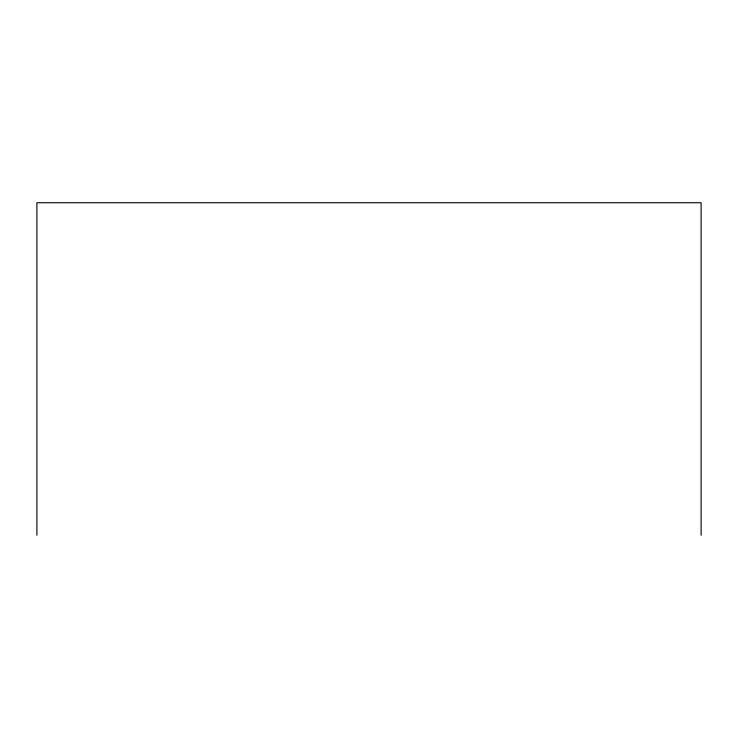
<?xml version="1.0" encoding="UTF-8"?>
<svg xmlns="http://www.w3.org/2000/svg" width="738" height="738" viewBox="0 0 738 738"><rect width="100%" height="100%" fill="white"/><g stroke="black" fill="none" stroke-linecap="round" stroke-linejoin="round"><path stroke-width="1.11" d="M701.1 535.262L701.1 202.738L36.9 202.738L36.9 535.262"/></g></svg>
